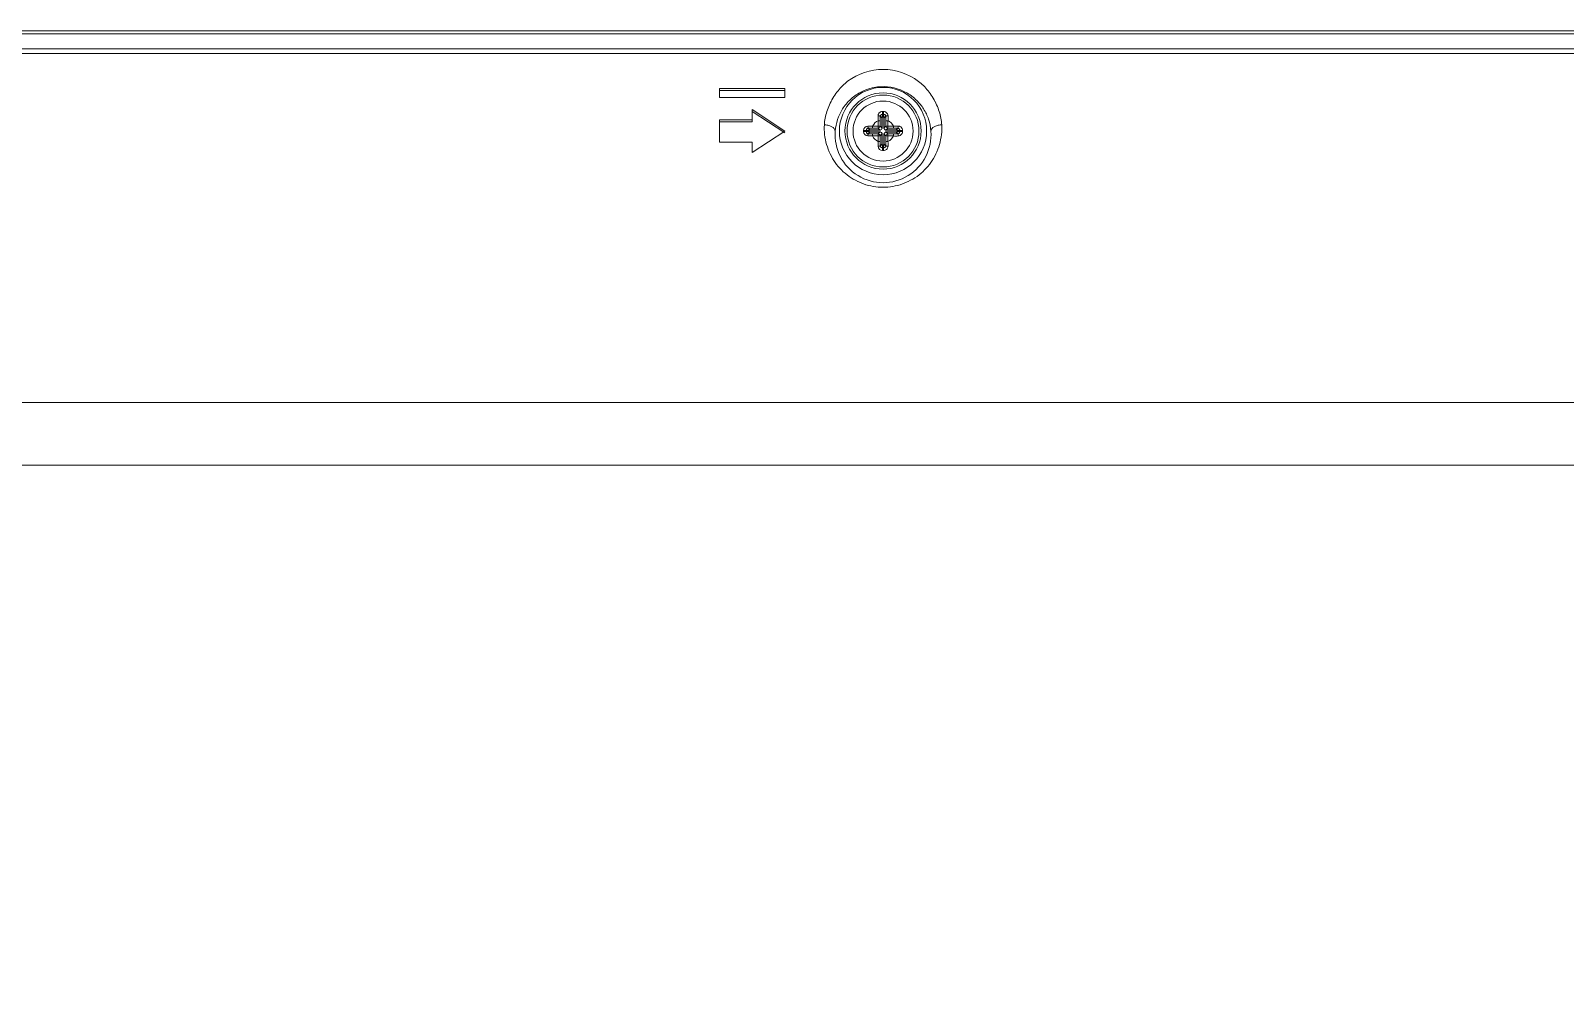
# Model space of a CAD drawing. Extents: x -382 to 1420, y -377 to 265.
# Drawn here: x -203.02 to -197.47, y 3.56 to 7.07 of the extents above; entities that cross this region are included whole.
import ezdxf

# ---------------------------------------------------------------- set-up
doc = ezdxf.new("R2010")
doc.units = 0
doc.header["$MEASUREMENT"] = 0
doc.layers.add('PDF_レイヤー 1', color=7, linetype='CONTINUOUS')

msp = doc.modelspace()

# ---------------------------------------------------------------- linework, layer by layer
at = {"layer": 'PDF_レイヤー 1', "lineweight": 0}
for points in [[(-223.44117, -25.76022), (-171.38649, -25.76022, 0.4143145), (-171.24868, -25.62245), (-171.24868, 6.93063, 0.4143145), (-171.38648, 7.06835), (-228.48682, 7.06835, 0.4143145), (-228.62463, 6.93063), (-228.62463, -25.62245, 0.4143145), (-228.48684, -25.76022), (-224.79078, -25.76022)], [(-228.40046, 7.00305), (-171.47287, 7.00305, 0.0048384), (-171.45119, 7.00323), (-171.39774, 7.05656), (-228.47562, 7.05652)], [(-228.40044, 6.98644), (-171.47286, 6.98644), (-173.14826, 5.72572, -0.210172), (-172.59133, 5.1687), (-172.59133, -21.45993)], [(-200.10937, 6.70625, -0.1192147), (-200.08319, 6.78585), (-200.08028, 6.79043), (-200.07694, 6.79488), (-200.07361, 6.79932), (-200.07, 6.80376), (-200.06639, 6.80807), (-200.0625, 6.81224), (-200.05833, 6.8164), (-200.05417, 6.82043), (-200.04986, 6.82432), (-200.04778, 6.82599), (-200.04333, 6.8296), (-200.03875, 6.83321), (-200.03403, 6.83654), (-200.02917, 6.83973), (-200.02431, 6.84265), (-200.01931, 6.84557), (-200.01445, 6.84821), (-200.00945, 6.85057), (-200.00445, 6.85279), (-199.99931, 6.85487, -0.043645), (-199.96819, 6.8637, -0.1349656), (-199.87393, 6.85489), (-199.86879, 6.8528), (-199.8638, 6.85058), (-199.85866, 6.84808), (-199.85366, 6.84544), (-199.84866, 6.84266), (-199.8438, 6.83961), (-199.83908, 6.83641), (-199.83435, 6.83308), (-199.83213, 6.83155), (-199.82769, 6.82794), (-199.82338, 6.82433), (-199.81894, 6.82044), (-199.81491, 6.81669, -0.0583637), (-199.79026, 6.78606, -0.0266722), (-199.78022, 6.76775, -0.0224527), (-199.77248, 6.74863, -0.0614361), (-199.76394, 6.70625), (-199.76367, 6.70791), (-199.76325, 6.70944), (-199.76255, 6.71111), (-199.76172, 6.71263), (-199.76075, 6.7143), (-199.7595, 6.71569), (-199.75797, 6.71722), (-199.7563, 6.71861), (-199.75436, 6.71999), (-199.75214, 6.72138), (-199.74964, 6.72263), (-199.74714, 6.72388), (-199.74408, 6.72499), (-199.74103, 6.72611), (-199.7377, 6.72694), (-199.73408, 6.72763), (-199.73061, 6.72833), (-199.72811, 6.7286), (-199.72478, 6.72874)], [(-199.93376, 6.7177), (-199.93376, 6.71743), (-199.93376, 6.71715), (-199.93362, 6.71687), (-199.93348, 6.71659), (-199.93348, 6.71645), (-199.93334, 6.71618), (-199.93321, 6.7159), (-199.93321, 6.71562), (-199.93307, 6.71548), (-199.93291, 6.71763), (-199.93375, 6.71761), (-199.93375, 6.75357), (-199.93375, 6.75371), (-199.93389, 6.75455), (-199.93416, 6.75538), (-199.93458, 6.75594), (-199.93486, 6.75635), (-199.93541, 6.75677), (-199.93611, 6.75705), (-199.93666, 6.75705), (-199.93722, 6.75705), (-199.93791, 6.75677), (-199.93847, 6.75635), (-199.93889, 6.75594), (-199.93916, 6.75538), (-199.93944, 6.75455), (-199.93958, 6.75371), (-199.94054, 6.75357), (-199.93957, 6.75357), (-199.93957, 6.71761, -0.2934552), (-199.94809, 6.70916), (-199.98406, 6.70916), (-199.9842, 6.70916), (-199.98503, 6.70902), (-199.98587, 6.70875), (-199.98642, 6.70847), (-199.98684, 6.70805), (-199.98712, 6.7075), (-199.9874, 6.7068), (-199.98753, 6.70625), (-199.9874, 6.70555), (-199.98712, 6.705), (-199.98684, 6.7043), (-199.98642, 6.70402), (-199.98587, 6.70361), (-199.98503, 6.70333), (-199.9842, 6.70333), (-199.98405, 6.70245), (-199.99016, 6.69634), (-199.99044, 6.69579), (-199.99058, 6.69537), (-199.99071, 6.69509), (-199.99085, 6.69426), (-199.99099, 6.69343), (-199.99099, 6.69315), (-199.99113, 6.69232), (-199.99127, 6.69148), (-199.99141, 6.69065), (-199.99141, 6.68996), (-199.99155, 6.68912), (-199.99155, 6.68829, -0.4076366), (-200.00735, 6.70476), (-200.00624, 6.70476), (-200.00541, 6.70476), (-200.0043, 6.70476), (-200.00319, 6.70476), (-200.00207, 6.70476), (-200.00096, 6.70476), (-199.99999, 6.70476), (-199.99902, 6.70476), (-199.99832, 6.70476), (-199.99721, 6.70476), (-199.99694, 6.70476), (-199.99694, 6.70768), (-199.99545, 6.70629), (-199.99448, 6.70698), (-199.99337, 6.70754), (-199.99239, 6.70809), (-199.99184, 6.70837), (-199.99059, 6.70879), (-199.98948, 6.7092), (-199.98823, 6.70948), (-199.98698, 6.70976), (-199.98587, 6.7099), (-199.98462, 6.71004), (-199.98406, 6.71004), (-199.94812, 6.71004), (-199.94784, 6.71004), (-199.94757, 6.71004), (-199.94729, 6.71004), (-199.94715, 6.71004), (-199.94687, 6.71004), (-199.94659, 6.7099), (-199.94632, 6.7099), (-199.94618, 6.7099), (-199.9459, 6.7099), (-199.94568, 6.70984), (-199.94595, 6.70984), (-199.94623, 6.7097), (-199.94637, 6.7097), (-199.94665, 6.70956), (-199.94693, 6.70956), (-199.94707, 6.70943), (-199.94734, 6.70929), (-199.94762, 6.70929), (-199.9479, 6.70915), (-199.94811, 6.71009), (-199.9545, 6.71648), (-199.9545, 6.74356, -0.0066664), (-199.95468, 6.76107), (-199.95384, 6.76107), (-199.95301, 6.76094), (-199.95218, 6.76094), (-199.95134, 6.7608), (-199.95051, 6.76066), (-199.94968, 6.76052), (-199.94954, 6.76052), (-199.9487, 6.76038), (-199.94787, 6.76024), (-199.94759, 6.7601), (-199.94718, 6.75996), (-199.94662, 6.75969), (-199.94052, 6.75357), (-199.94052, 6.75399), (-199.94039, 6.75524), (-199.94011, 6.75649), (-199.93997, 6.7576), (-199.93955, 6.75885), (-199.93927, 6.75996), (-199.93886, 6.76121), (-199.93858, 6.76191), (-199.93802, 6.76302), (-199.93747, 6.76399), (-199.93677, 6.76496)], [(-199.95461, 6.76107), (-199.95461, 6.76219), (-199.95433, 6.76385), (-199.95377, 6.76552), (-199.95322, 6.76718), (-199.95266, 6.76871), (-199.95169, 6.7701), (-199.95058, 6.77149), (-199.94975, 6.77232), (-199.94836, 6.77343), (-199.94697, 6.77441), (-199.946, 6.77496), (-199.94447, 6.7758), (-199.94266, 6.77635), (-199.94114, 6.77677), (-199.93919, 6.77691), (-199.93672, 6.77691), (-199.93686, 6.77691), (-199.937, 6.77691), (-199.93714, 6.77691), (-199.93727, 6.77691), (-199.93741, 6.77691), (-199.93755, 6.77691), (-199.93769, 6.77691), (-199.93783, 6.77691), (-199.93811, 6.77691), (-199.93825, 6.77691, -0.4160873), (-199.91869, 6.76103)], [(-199.93523, 6.77688), (-199.93523, 6.77591), (-199.93523, 6.7748), (-199.93523, 6.77382), (-199.93523, 6.77271), (-199.93523, 6.77174), (-199.93523, 6.77063), (-199.93523, 6.76952), (-199.93523, 6.76855), (-199.93523, 6.76785), (-199.93523, 6.76674), (-199.93523, 6.76646), (-199.93509, 6.76646), (-199.93384, 6.76646), (-199.93259, 6.76618), (-199.93148, 6.76591), (-199.93037, 6.76535), (-199.9294, 6.76466), (-199.92884, 6.76424), (-199.92801, 6.76341), (-199.92746, 6.76257), (-199.92704, 6.76146), (-199.9269, 6.76077), (-199.92668, 6.75969), (-199.93293, 6.75357), (-199.93307, 6.7152, 0.2643869), (-199.92533, 6.7092), (-199.92533, 6.71004), (-199.91882, 6.71648, -0.3607235), (-199.92641, 6.72408), (-199.89929, 6.72415), (-199.89749, 6.72415), (-199.89582, 6.72415), (-199.89401, 6.72415), (-199.89221, 6.72415), (-199.89054, 6.72415), (-199.8904, 6.72415), (-199.88874, 6.72415), (-199.88707, 6.72415), (-199.88527, 6.72415), (-199.8836, 6.72415), (-199.88179, 6.72415)], [(-199.99152, 6.72415, 0.4136881), (-200.00738, 6.70773), (-200.00738, 6.70745), (-200.00738, 6.70718), (-200.00738, 6.70676), (-200.00738, 6.70648), (-200.00738, 6.7062), (-200.00738, 6.70593), (-200.00738, 6.70565), (-200.00738, 6.70523), (-200.00738, 6.70495), (-200.00735, 6.70768), (-200.00624, 6.70768), (-200.00541, 6.70768), (-200.0043, 6.70768), (-200.00319, 6.70768), (-200.00207, 6.70768), (-200.00096, 6.70768), (-199.99999, 6.70768), (-199.99902, 6.70768), (-199.99832, 6.70768), (-199.99721, 6.70768), (-199.99694, 6.70768), (-199.99694, 6.70782), (-199.9968, 6.70906), (-199.99666, 6.71031), (-199.99624, 6.71143), (-199.99583, 6.71254), (-199.99513, 6.71351), (-199.99471, 6.71406), (-199.99388, 6.71476), (-199.99305, 6.71545), (-199.99194, 6.71587), (-199.99124, 6.71601), (-199.99013, 6.71615)], [(-199.86593, 6.70773), (-199.86593, 6.7087), (-199.86621, 6.71065), (-199.86663, 6.71231), (-199.86718, 6.71398), (-199.86788, 6.71551), (-199.86857, 6.71648), (-199.86941, 6.71801), (-199.87052, 6.71926), (-199.87135, 6.72009), (-199.87274, 6.7212), (-199.87427, 6.72217), (-199.87566, 6.72287), (-199.87732, 6.72342), (-199.87899, 6.72384), (-199.88065, 6.72412), (-199.88177, 6.7242), (-199.8819, 6.72337), (-199.8819, 6.72254), (-199.8819, 6.7217), (-199.88204, 6.72087), (-199.88218, 6.72004), (-199.88232, 6.7192), (-199.88232, 6.71906), (-199.88246, 6.71823), (-199.88274, 6.7174), (-199.88274, 6.71712), (-199.88288, 6.7167), (-199.88315, 6.71615), (-199.88927, 6.71004, -1.1609595), (-199.88925, 6.70329), (-199.88925, 6.70245), (-199.88317, 6.69629), (-199.88206, 6.69643), (-199.88136, 6.69657), (-199.88025, 6.69698), (-199.87942, 6.69768), (-199.87872, 6.69837), (-199.87817, 6.69893), (-199.87761, 6.6999), (-199.87706, 6.70101), (-199.87664, 6.70212), (-199.8765, 6.70337), (-199.8765, 6.70462), (-199.8765, 6.70476), (-199.87609, 6.70476), (-199.87497, 6.70476), (-199.87428, 6.70476), (-199.87331, 6.70476), (-199.87234, 6.70476), (-199.87123, 6.70476), (-199.87011, 6.70476), (-199.86914, 6.70476), (-199.86803, 6.70476), (-199.86706, 6.70476), (-199.86593, 6.70773)], [(-199.88179, 6.68828, 0.4160873), (-199.86595, 6.70768), (-199.86706, 6.70768), (-199.86803, 6.70768), (-199.86914, 6.70768), (-199.87011, 6.70768), (-199.87123, 6.70768), (-199.87234, 6.70768), (-199.87331, 6.70768), (-199.87428, 6.70768), (-199.87497, 6.70768), (-199.87609, 6.70768), (-199.8765, 6.70768), (-199.8765, 6.70476), (-199.87649, 6.70768), (-199.87649, 6.70879), (-199.87663, 6.71004), (-199.87691, 6.71129), (-199.87746, 6.7124), (-199.8776, 6.71254), (-199.87815, 6.71351), (-199.87871, 6.71406), (-199.87954, 6.71476), (-199.88024, 6.71545), (-199.88135, 6.71587), (-199.88204, 6.71601), (-199.88315, 6.71615)], [(-199.99152, 6.68828), (-199.98971, 6.68828), (-199.98805, 6.68828), (-199.98638, 6.68828), (-199.98458, 6.68828), (-199.98291, 6.68828), (-199.9811, 6.68828), (-199.9793, 6.68828), (-199.97749, 6.68828), (-199.97583, 6.68828), (-199.97412, 6.68834), (-199.94686, 6.6883, 0.3607234), (-199.9545, 6.6959), (-199.9545, 6.66882), (-199.9469, 6.66876), (-199.9469, 6.68834), (-199.94025, 6.69723, 0.2643869), (-199.94562, 6.70257), (-199.9459, 6.7027), (-199.94618, 6.7027), (-199.94632, 6.70284), (-199.94659, 6.70284), (-199.94687, 6.70298), (-199.94701, 6.70312), (-199.94729, 6.70312), (-199.94757, 6.70326), (-199.94784, 6.70326), (-199.94812, 6.70329), (-199.94812, 6.70245), (-199.95444, 6.69594), (-199.97416, 6.69594), (-199.97416, 6.6883, 0.1696092), (-199.9545, 6.66882), (-199.95463, 6.66799), (-199.95463, 6.66618), (-199.95463, 6.66437), (-199.95463, 6.66271), (-199.95463, 6.6609), (-199.95463, 6.65924), (-199.95463, 6.65743), (-199.95463, 6.65576), (-199.95463, 6.65479), (-199.95463, 6.65313), (-199.95463, 6.65146)], [(-199.94669, 6.65269), (-199.94655, 6.65172), (-199.94627, 6.65089), (-199.94586, 6.64992), (-199.9453, 6.64895), (-199.94461, 6.64825), (-199.94391, 6.6477), (-199.94294, 6.647), (-199.94183, 6.64658), (-199.94072, 6.64617), (-199.93947, 6.64603), (-199.93836, 6.64603), (-199.93808, 6.64603), (-199.93808, 6.64561), (-199.93808, 6.64464), (-199.93808, 6.64395), (-199.93808, 6.64283), (-199.93808, 6.64186), (-199.93808, 6.64075), (-199.93808, 6.63978), (-199.93822, 6.63867), (-199.93822, 6.63756), (-199.93822, 6.63659), (-199.93822, 6.63547, -0.4136881), (-199.95468, 6.65135), (-199.95384, 6.65149), (-199.95301, 6.65149), (-199.95218, 6.65149), (-199.95134, 6.65163), (-199.95051, 6.65176), (-199.94968, 6.6519), (-199.94954, 6.6519), (-199.94884, 6.65204), (-199.94801, 6.65218), (-199.94759, 6.65232), (-199.94718, 6.65246), (-199.94662, 6.65274), (-199.94662, 6.65343), (-199.94662, 6.6551), (-199.94676, 6.65676), (-199.94676, 6.6576), (-199.94676, 6.65912), (-199.9469, 6.66079), (-199.9469, 6.66232), (-199.9469, 6.66399), (-199.9469, 6.66551), (-199.9469, 6.66718), (-199.9469, 6.66885)], [(-199.92641, 6.66882), (-199.92641, 6.66799), (-199.92641, 6.66632), (-199.92641, 6.66479), (-199.92641, 6.66396), (-199.92641, 6.66243), (-199.92655, 6.66076), (-199.92655, 6.65924), (-199.92655, 6.65757), (-199.92669, 6.6559), (-199.92669, 6.65438), (-199.92669, 6.65274), (-199.92697, 6.65163), (-199.92711, 6.65093), (-199.92753, 6.64982), (-199.92808, 6.64899), (-199.92891, 6.64815), (-199.92947, 6.64774), (-199.9303, 6.64704), (-199.93044, 6.6469), (-199.93155, 6.64649), (-199.9328, 6.64621), (-199.93405, 6.64607), (-199.93523, 6.64603), (-199.93523, 6.64561), (-199.93523, 6.64464), (-199.93523, 6.64395), (-199.93523, 6.64283), (-199.93523, 6.64186), (-199.93523, 6.64075), (-199.93523, 6.63978), (-199.93523, 6.63867), (-199.93523, 6.63756), (-199.93523, 6.63659), (-199.93672, 6.63552), (-199.93644, 6.63552), (-199.9363, 6.63552), (-199.93616, 6.63552), (-199.93602, 6.63552), (-199.93589, 6.63552), (-199.93575, 6.63552), (-199.93561, 6.63552), (-199.93547, 6.63552), (-199.93533, 6.63552), (-199.93523, 6.63552, 0.4160873), (-199.91864, 6.65135), (-199.91947, 6.65149), (-199.9203, 6.65149), (-199.92114, 6.65149), (-199.92197, 6.65163), (-199.9228, 6.65176), (-199.92364, 6.6519), (-199.92391, 6.6519), (-199.92461, 6.65204), (-199.92544, 6.65232), (-199.92572, 6.65232), (-199.92614, 6.65246), (-199.92669, 6.65274), (-199.93293, 6.65885), (-199.93293, 6.65843), (-199.93293, 6.65718), (-199.93321, 6.65593), (-199.93348, 6.65482), (-199.93376, 6.65357), (-199.93404, 6.65246), (-199.93459, 6.65121), (-199.93487, 6.65051), (-199.93543, 6.6494), (-199.93584, 6.64843), (-199.93668, 6.64746)]]:
    msp.add_lwpolyline(points, format="xyb", dxfattribs=at)
for points in [[(-199.72475, 6.72876), (-199.72517, 6.73459), (-199.72586, 6.74042), (-199.7267, 6.74639), (-199.72767, 6.75237), (-199.72892, 6.75834), (-199.73031, 6.76445), (-199.73197, 6.77056), (-199.73378, 6.77667), (-199.73586, 6.78278), (-199.73808, 6.78889), (-199.74045, 6.79486), (-199.74308, 6.80097), (-199.74572, 6.80681), (-199.74878, 6.81278), (-199.74906, 6.81319), (-199.75211, 6.81903), (-199.75544, 6.82472), (-199.75878, 6.83028), (-199.76239, 6.83583), (-199.76614, 6.84125), (-199.76989, 6.84639), (-199.77391, 6.85139), (-199.77794, 6.85625), (-199.78211, 6.86097), (-199.78627, 6.86555), (-199.79072, 6.87), (-199.79502, 6.87402), (-199.79947, 6.87805), (-199.80405, 6.8818), (-199.80863, 6.88541, 0.3350826), (-200.06449, 6.88567), (-200.06893, 6.88206), (-200.07351, 6.87831), (-200.0781, 6.87429), (-200.0824, 6.87012), (-200.08671, 6.86581), (-200.09101, 6.86123), (-200.09518, 6.85651), (-200.0992, 6.85165), (-200.10323, 6.84665), (-200.10712, 6.84137), (-200.11073, 6.8361), (-200.11434, 6.83068), (-200.11781, 6.82499), (-200.12115, 6.81929), (-200.1242, 6.81346), (-200.12462, 6.81276), (-200.12754, 6.80679), (-200.13045, 6.80082), (-200.13281, 6.79485), (-200.13531, 6.78874), (-200.1374, 6.78277), (-200.13948, 6.77666), (-200.14142, 6.77055), (-200.14295, 6.76443), (-200.14434, 6.75832), (-200.14559, 6.75235), (-200.1467, 6.74638), (-200.14753, 6.74055), (-200.14823, 6.73458), (-200.14856, 6.72876), (-200.14884, 6.72015), (-200.14884, 6.7114), (-200.14842, 6.70237), (-200.14759, 6.69348), (-200.14634, 6.68446), (-200.14495, 6.67543), (-200.14287, 6.6664), (-200.14051, 6.65779), (-200.13787, 6.64904), (-200.13467, 6.64029), (-200.13134, 6.63168), (-200.12773, 6.62335), (-200.12342, 6.6153), (-200.11912, 6.60724), (-200.1144, 6.5996), (-200.10954, 6.59224), (-200.10426, 6.58516), (-200.09884, 6.57835), (-200.09301, 6.57183), (-200.0869, 6.56558), (-200.08051, 6.55947), (-200.07371, 6.5535), (-200.06676, 6.54794), (-200.0594, 6.54252), (-200.0519, 6.53752), (-200.04413, 6.53266), (-200.03607, 6.52822), (-200.02788, 6.52405), (-200.02399, 6.52239), (-200.01552, 6.51864), (-200.00691, 6.51544), (-199.9983, 6.51253), (-199.98941, 6.51003), (-199.98066, 6.50794), (-199.97191, 6.50614), (-199.96302, 6.50489), (-199.95427, 6.50392), (-199.94539, 6.50336), (-199.93677, 6.50308), (-199.92789, 6.50336), (-199.91914, 6.50392), (-199.91025, 6.50489), (-199.9015, 6.50614), (-199.89261, 6.50794), (-199.88386, 6.51003), (-199.87497, 6.51253), (-199.86636, 6.51544), (-199.85775, 6.51864), (-199.84942, 6.52239), (-199.84539, 6.52405), (-199.8372, 6.52822), (-199.82928, 6.53266), (-199.82151, 6.53752), (-199.81387, 6.54252), (-199.80651, 6.54794), (-199.79956, 6.5535), (-199.79276, 6.55947), (-199.78651, 6.56558), (-199.7804, 6.57183), (-199.77457, 6.57835), (-199.76915, 6.58516), (-199.76387, 6.59224), (-199.75887, 6.5996), (-199.75415, 6.60724), (-199.74985, 6.6153), (-199.74582, 6.62335), (-199.74193, 6.63168), (-199.7386, 6.64029), (-199.7354, 6.64904), (-199.73277, 6.65779), (-199.7304, 6.6664), (-199.7286, 6.67543), (-199.72693, 6.68446), (-199.72568, 6.69348), (-199.72485, 6.70237), (-199.72443, 6.7114), (-199.72443, 6.72015)], [(-199.97422, 6.71648), (-199.95454, 6.71644, 0.3607235), (-199.94694, 6.72408), (-199.97416, 6.72408)], [(-199.91878, 6.66882), (-199.92641, 6.66882), (-199.9264, 6.6884), (-199.93293, 6.69479), (-199.93291, 6.65885), (-199.93375, 6.65885), (-199.93375, 6.69482, -0.2934552), (-199.92533, 6.70326), (-199.92535, 6.70247), (-199.91882, 6.69594)], [(-199.89924, 6.69594), (-199.91878, 6.69598, 0.3607235), (-199.92637, 6.68834), (-199.89929, 6.68834)]]:
    msp.add_lwpolyline(points, format="xyb", close=True, dxfattribs=at)
for points in [[(-200.52722, 6.85957), (-200.52722, 6.82735)], [(-200.52722, 6.82729), (-200.29099, 6.82729)], [(-200.29097, 6.85957), (-200.52719, 6.85957)], [(-200.29097, 6.85279), (-200.52719, 6.85279)], [(-200.29097, 6.82729), (-200.29097, 6.85951)], [(-200.52728, 6.73981), (-200.40909, 6.73981), (-200.40909, 6.7837)], [(-200.29097, 6.70625), (-200.40915, 6.78374)], [(-200.40909, 6.77698), (-200.29091, 6.69948)], [(-199.94662, 6.75969), (-199.94648, 6.7608), (-199.9462, 6.76149), (-199.94579, 6.7626), (-199.94523, 6.76344), (-199.94454, 6.76427), (-199.94384, 6.76468), (-199.94301, 6.76538), (-199.94287, 6.76552), (-199.94176, 6.76593), (-199.94051, 6.76621), (-199.93926, 6.76635), (-199.93801, 6.76649)], [(-199.93808, 6.76646), (-199.93808, 6.76674), (-199.93808, 6.76785), (-199.93808, 6.76855), (-199.93808, 6.76952), (-199.93808, 6.77063), (-199.93808, 6.77174), (-199.93808, 6.77271), (-199.93822, 6.77382), (-199.93822, 6.7748), (-199.93822, 6.77591), (-199.93822, 6.77688)], [(-199.93672, 6.76498), (-199.93811, 6.7665)], [(-199.93672, 6.76646), (-199.93811, 6.76646)], [(-199.93523, 6.77691), (-199.93537, 6.77691), (-199.93551, 6.77691), (-199.93565, 6.77691), (-199.93579, 6.77691), (-199.93593, 6.77691), (-199.93607, 6.77691), (-199.93621, 6.77691), (-199.93634, 6.77691), (-199.93648, 6.77691), (-199.93676, 6.77691)], [(-199.93676, 6.76646), (-199.93523, 6.76646), (-199.93676, 6.76493)], [(-199.93668, 6.76496), (-199.93584, 6.76399), (-199.93543, 6.76302), (-199.93487, 6.76191), (-199.93459, 6.76135), (-199.93418, 6.7601), (-199.93376, 6.75899), (-199.93348, 6.75774), (-199.93321, 6.75649), (-199.93307, 6.75538), (-199.93293, 6.75413), (-199.93293, 6.75357), (-199.93376, 6.75357)], [(-200.40909, 6.74659), (-200.52728, 6.74659)], [(-200.52722, 6.74659), (-200.52722, 6.66576)], [(-200.10937, 6.70625), (-200.10965, 6.70791), (-200.1102, 6.70944), (-200.1109, 6.71111), (-200.11173, 6.71263), (-200.11256, 6.7143), (-200.11381, 6.71569), (-200.11534, 6.71722), (-200.11715, 6.71861), (-200.11895, 6.71999), (-200.12118, 6.72138), (-200.12367, 6.72263), (-200.12631, 6.72388), (-200.12923, 6.72499), (-200.13242, 6.72611), (-200.13562, 6.72694), (-200.13923, 6.72763), (-200.1427, 6.72833), (-200.1452, 6.7286), (-200.14853, 6.72874)], [(-199.97419, 6.71643), (-199.97572, 6.71643), (-199.97724, 6.71643), (-199.97891, 6.71643), (-199.98058, 6.71643), (-199.9821, 6.71643), (-199.98363, 6.71629), (-199.9853, 6.71629), (-199.98627, 6.71629), (-199.98766, 6.71615), (-199.98933, 6.71615), (-199.99016, 6.71615), (-199.99044, 6.7167), (-199.99058, 6.71712), (-199.99071, 6.71754), (-199.99085, 6.71837), (-199.99099, 6.71906), (-199.99099, 6.7192), (-199.99113, 6.72004), (-199.99127, 6.72087), (-199.99141, 6.7217), (-199.99141, 6.72254), (-199.99155, 6.72337), (-199.99155, 6.7242)], [(-199.99017, 6.71615), (-199.98406, 6.71004), (-199.98406, 6.7092)], [(-199.95454, 6.7436), (-199.9469, 6.7436), (-199.9469, 6.72402)], [(-199.94812, 6.70916), (-199.94812, 6.71)], [(-199.94691, 6.72402), (-199.94052, 6.71763), (-199.94052, 6.7536)], [(-199.9469, 6.7436), (-199.9469, 6.74444), (-199.9469, 6.7461), (-199.9469, 6.74763), (-199.9469, 6.74846), (-199.9469, 6.74999), (-199.9469, 6.75166), (-199.94676, 6.75319), (-199.94676, 6.75485), (-199.94676, 6.75652), (-199.94662, 6.75805), (-199.94662, 6.75971)], [(-199.94025, 6.71513), (-199.94025, 6.71541), (-199.94039, 6.71569), (-199.94039, 6.71597), (-199.94039, 6.71611), (-199.94039, 6.71638), (-199.94039, 6.71666), (-199.94039, 6.71694), (-199.94052, 6.71722), (-199.94052, 6.71736), (-199.94052, 6.71763), (-199.93955, 6.71763)], [(-199.93957, 6.71763), (-199.93957, 6.71736), (-199.93971, 6.71708), (-199.93971, 6.71694), (-199.93984, 6.71666), (-199.93998, 6.71638), (-199.93998, 6.71611), (-199.94012, 6.71597), (-199.94012, 6.71569), (-199.94026, 6.71541), (-199.94026, 6.71513)], [(-199.92641, 6.74366), (-199.92641, 6.72408), (-199.93294, 6.71769)], [(-199.92769, 6.7099), (-199.92755, 6.7099), (-199.92728, 6.7099), (-199.927, 6.7099), (-199.92672, 6.7099), (-199.92644, 6.71004), (-199.9263, 6.71004), (-199.92603, 6.71004), (-199.92575, 6.71004), (-199.92547, 6.71004), (-199.92533, 6.71004), (-199.88922, 6.71004)], [(-199.92533, 6.70916), (-199.92547, 6.70916), (-199.92575, 6.70916), (-199.92603, 6.7093), (-199.9263, 6.7093), (-199.92644, 6.70944), (-199.92672, 6.70958), (-199.927, 6.70958), (-199.92728, 6.70972), (-199.92755, 6.70972), (-199.92769, 6.70986)], [(-199.92641, 6.74358), (-199.92641, 6.74524), (-199.92641, 6.74691), (-199.92641, 6.74844), (-199.92641, 6.7501), (-199.92655, 6.75163), (-199.92655, 6.7533), (-199.92655, 6.75482), (-199.92655, 6.7558), (-199.92669, 6.75732), (-199.92669, 6.75899), (-199.92669, 6.75969), (-199.92614, 6.75996), (-199.92572, 6.7601), (-199.9253, 6.76024), (-199.92447, 6.76038), (-199.92378, 6.76052), (-199.92364, 6.76052), (-199.9228, 6.76066), (-199.92197, 6.7608), (-199.92114, 6.76094), (-199.9203, 6.76094), (-199.91947, 6.76107), (-199.91864, 6.76107)], [(-199.92646, 6.7436), (-199.91882, 6.7436), (-199.91882, 6.71652)], [(-199.92536, 6.70916), (-199.88925, 6.70916), (-199.88925, 6.71)], [(-199.91887, 6.71648), (-199.89929, 6.71648), (-199.89929, 6.72412)], [(-199.91882, 6.7436), (-199.91882, 6.74444), (-199.91868, 6.74624), (-199.91868, 6.74805), (-199.91868, 6.74971), (-199.91868, 6.75152), (-199.91868, 6.75319), (-199.91868, 6.75499), (-199.91868, 6.75666), (-199.91868, 6.75763), (-199.91868, 6.7593), (-199.91868, 6.76096)], [(-199.89929, 6.71648), (-199.89846, 6.71648), (-199.89679, 6.71648), (-199.89526, 6.71648), (-199.89443, 6.71648), (-199.89276, 6.71648), (-199.8911, 6.71648), (-199.88971, 6.71634), (-199.88804, 6.71634), (-199.88638, 6.71634), (-199.88485, 6.7162), (-199.88318, 6.7162)], [(-199.88925, 6.71004), (-199.88883, 6.71004), (-199.88758, 6.7099), (-199.88633, 6.70976), (-199.88522, 6.70948), (-199.88411, 6.7092), (-199.88286, 6.70879), (-199.88161, 6.70837), (-199.88092, 6.70809), (-199.87995, 6.70754), (-199.87884, 6.70698), (-199.87786, 6.70629)], [(-199.87786, 6.70625), (-199.87647, 6.70763)], [(-199.86593, 6.70476), (-199.86593, 6.70504), (-199.86593, 6.70532), (-199.86593, 6.70559), (-199.86593, 6.70587), (-199.86593, 6.70629), (-199.86593, 6.70657), (-199.86593, 6.70684), (-199.86593, 6.70712), (-199.86593, 6.7074), (-199.86593, 6.70768)], [(-200.52722, 6.66583), (-200.40904, 6.66583)], [(-200.40909, 6.62867), (-200.29091, 6.7063)], [(-200.40909, 6.66583), (-200.40909, 6.62861)], [(-199.99545, 6.70625), (-199.99698, 6.70472)], [(-199.99016, 6.69634), (-199.99127, 6.69634), (-199.99196, 6.69662), (-199.99308, 6.69704), (-199.99377, 6.69759), (-199.99474, 6.69843), (-199.99516, 6.69898), (-199.99585, 6.69982), (-199.99585, 6.70009), (-199.99641, 6.7012), (-199.99669, 6.70232), (-199.99696, 6.70357), (-199.99696, 6.70482)], [(-199.98406, 6.70245), (-199.98448, 6.70245), (-199.98573, 6.70245), (-199.98698, 6.70273), (-199.98809, 6.70287), (-199.98934, 6.70329), (-199.99045, 6.70357), (-199.9917, 6.70412), (-199.99239, 6.7044), (-199.99337, 6.70495), (-199.99448, 6.70551), (-199.99545, 6.7062)], [(-199.97416, 6.69594), (-199.97499, 6.69594), (-199.97666, 6.69594), (-199.97805, 6.69594), (-199.97888, 6.69594), (-199.98055, 6.69594), (-199.98222, 6.69608), (-199.9836, 6.69608), (-199.98527, 6.69608), (-199.98694, 6.69622), (-199.9886, 6.69622), (-199.99013, 6.69636)], [(-199.94562, 6.70259), (-199.9459, 6.70259), (-199.94618, 6.70245), (-199.94632, 6.70245), (-199.94659, 6.70245), (-199.94687, 6.70245), (-199.94715, 6.70245), (-199.94729, 6.70245), (-199.94757, 6.70245), (-199.94784, 6.70245), (-199.94812, 6.70245), (-199.98409, 6.70245)], [(-199.94809, 6.70326), (-199.98406, 6.70326), (-199.98406, 6.70243)], [(-199.94052, 6.69482), (-199.94052, 6.65885), (-199.94664, 6.65274)], [(-199.93957, 6.69479), (-199.94054, 6.69479)], [(-199.94052, 6.69479), (-199.94052, 6.69507), (-199.94052, 6.69521), (-199.94039, 6.69548), (-199.94039, 6.69576), (-199.94039, 6.69604), (-199.94039, 6.69632), (-199.94039, 6.69645), (-199.94039, 6.69673), (-199.94025, 6.69701), (-199.94025, 6.69729)], [(-199.93677, 6.64746), (-199.93747, 6.64843), (-199.93802, 6.6494), (-199.93858, 6.65051), (-199.93872, 6.65107), (-199.93914, 6.65232), (-199.93955, 6.65343), (-199.93997, 6.65468), (-199.94011, 6.65593), (-199.94039, 6.65704), (-199.94052, 6.65829), (-199.94052, 6.65885), (-199.93955, 6.65885)], [(-199.93373, 6.65885), (-199.93373, 6.65871), (-199.93387, 6.65788), (-199.93415, 6.65704), (-199.93457, 6.65649), (-199.93484, 6.65607), (-199.9354, 6.65565), (-199.93609, 6.65538), (-199.93665, 6.65538), (-199.93721, 6.65538), (-199.9379, 6.65565), (-199.93846, 6.65607), (-199.93887, 6.65649), (-199.93915, 6.65704), (-199.93943, 6.65788), (-199.93957, 6.65871), (-199.93957, 6.65885), (-199.93957, 6.69482)], [(-199.93293, 6.69479), (-199.93376, 6.69479)], [(-199.93375, 6.69479), (-199.93375, 6.69507), (-199.93375, 6.69534), (-199.93361, 6.69548), (-199.93347, 6.69576), (-199.93347, 6.69604), (-199.93333, 6.69632), (-199.93319, 6.69645), (-199.93319, 6.69673), (-199.93305, 6.69701), (-199.93305, 6.69729)], [(-199.92533, 6.70245), (-199.92547, 6.70245), (-199.92575, 6.70245), (-199.92603, 6.70245), (-199.9263, 6.70245), (-199.92644, 6.70245), (-199.92672, 6.70245), (-199.927, 6.70245), (-199.92728, 6.70245), (-199.92755, 6.70259), (-199.92769, 6.70259)], [(-199.92764, 6.70258), (-199.9275, 6.70258), (-199.92722, 6.70272), (-199.92694, 6.70272), (-199.92666, 6.70286), (-199.92639, 6.703), (-199.92625, 6.703), (-199.92597, 6.70313), (-199.92569, 6.70313), (-199.92541, 6.70327), (-199.92528, 6.70327)], [(-199.87786, 6.7062), (-199.87884, 6.70551), (-199.87995, 6.70495), (-199.88092, 6.7044), (-199.88161, 6.70412), (-199.88272, 6.7037), (-199.88397, 6.70329), (-199.88508, 6.70301), (-199.88633, 6.70273), (-199.88745, 6.70259), (-199.8887, 6.70245), (-199.88925, 6.70245), (-199.92536, 6.70245)], [(-199.88925, 6.70326), (-199.92536, 6.70326)], [(-199.91869, 6.65139), (-199.91869, 6.65306), (-199.91869, 6.65486), (-199.91869, 6.65667), (-199.91869, 6.65833), (-199.91869, 6.66), (-199.91869, 6.66014), (-199.91869, 6.66181), (-199.91869, 6.66361), (-199.91869, 6.66528), (-199.91883, 6.66708), (-199.91883, 6.66875)], [(-199.89926, 6.69593), (-199.8976, 6.69593), (-199.89607, 6.69607), (-199.8944, 6.69607), (-199.89274, 6.69607), (-199.89121, 6.69607), (-199.88968, 6.69607), (-199.88802, 6.6962), (-199.88704, 6.6962), (-199.88565, 6.6962), (-199.88399, 6.69634), (-199.88315, 6.69634), (-199.88288, 6.69579), (-199.88274, 6.69523), (-199.8826, 6.69496), (-199.88246, 6.69412), (-199.88232, 6.69343), (-199.88232, 6.69315), (-199.88218, 6.69232), (-199.88204, 6.69148), (-199.8819, 6.69065), (-199.8819, 6.68996), (-199.8819, 6.68912), (-199.88177, 6.68829)], [(-199.93822, 6.63552), (-199.93808, 6.63552), (-199.9378, 6.63552), (-199.93766, 6.63552), (-199.93752, 6.63552), (-199.93739, 6.63552), (-199.93725, 6.63552), (-199.93711, 6.63552), (-199.93697, 6.63552), (-199.93683, 6.63552), (-199.93669, 6.63552)], [(-199.93669, 6.64603), (-199.93808, 6.64603), (-199.93669, 6.64742)], [(-199.93672, 6.64746), (-199.93519, 6.64607)], [(-199.93672, 6.64603), (-199.93519, 6.64603)], [(-226.72498, 5.72571), (-173.14833, 5.72571), (-173.14833, 5.49989), (-226.72498, 5.49989)]]:
    msp.add_lwpolyline(points, dxfattribs=at)
for centre, radius in [((-199.9367, 6.70616), 0.15757), ((-199.93659, 6.70636), 0.13765), ((-199.93666, 6.70624), 0.12986), ((-199.93671, 6.70609), 0.10834)]:
    msp.add_circle(centre, radius, dxfattribs=at)
for centre, radius, start, end in [((-199.98284, 6.46375), 0.26047, 88.09034, 91.90966), ((-199.94675, 6.71715), 0.01383, 351.62574, 2.0146), ((-199.93655, 6.7064), 0.04124, 25.38403, 64.61597), ((-199.93664, 6.69293), 0.17321, 175.59124, 4.40876), ((-200.04364, 6.66717), 0.10768, 14.83383, 16.21439), ((-199.94675, 6.69527), 0.01383, 357.98541, 8.37426), ((-199.9365, 6.70608), 0.04124, 295.38403, 334.61597), ((-199.89054, 6.95388), 0.26568, 268.1128, 271.8872)]:
    msp.add_arc(centre, radius, start, end, dxfattribs=at)
msp.add_open_spline([(-199.9545, 6.7436), (-199.96311, 6.73958), (-199.96991, 6.73263), (-199.97422, 6.72402)], degree=3, dxfattribs=at)

doc.saveas('drawing.dxf')
